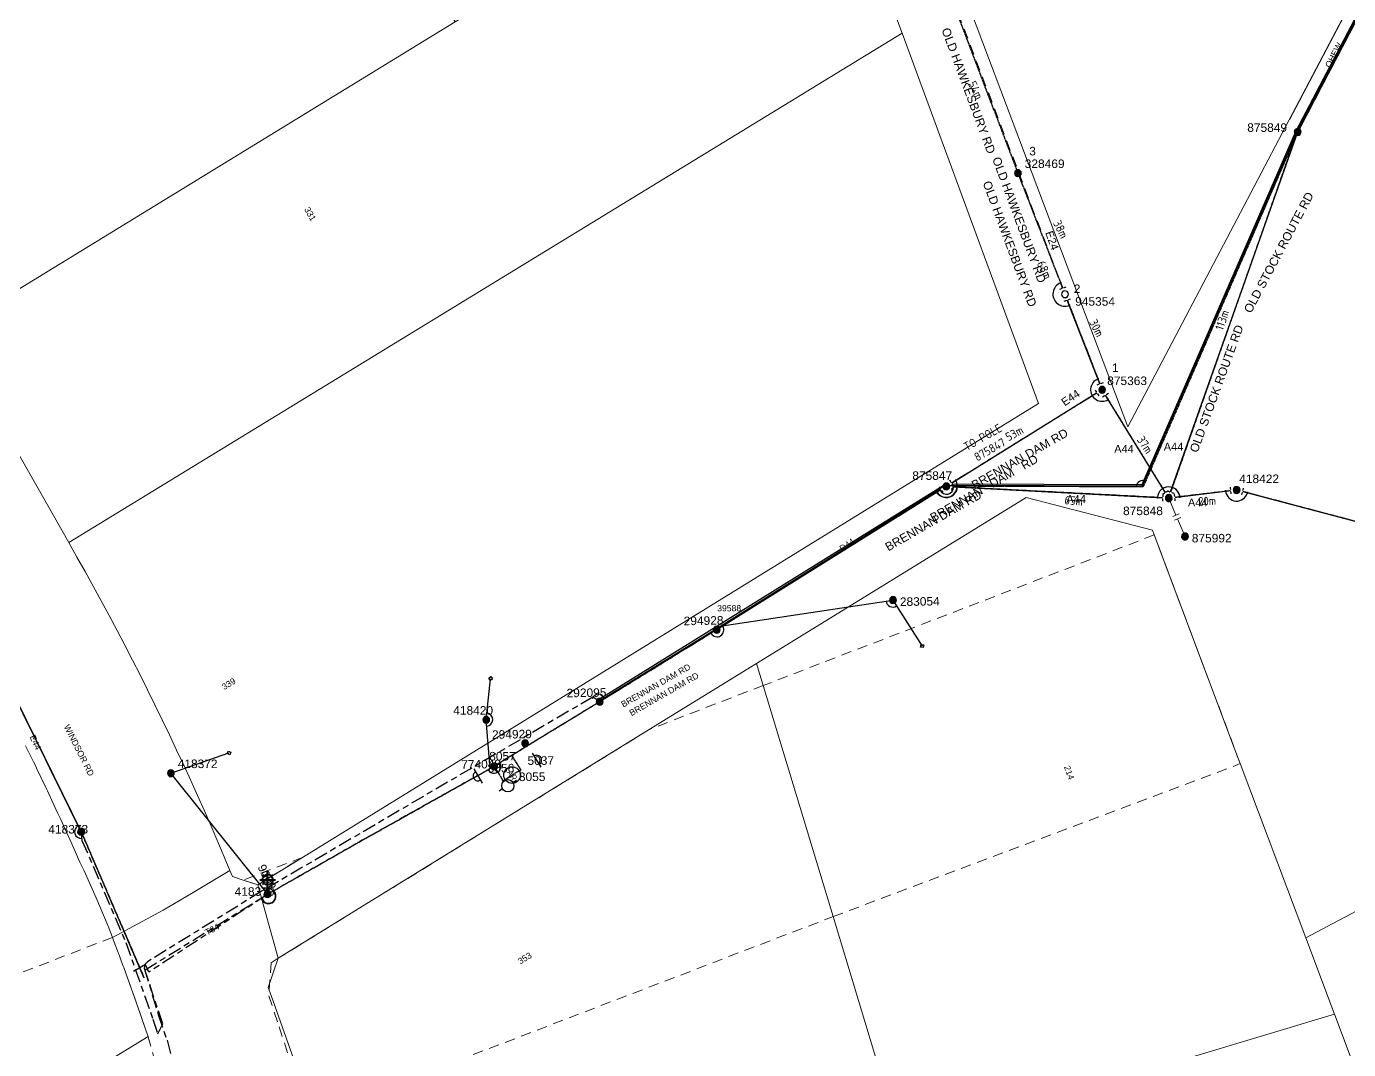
# Model space of a CAD drawing. Header units: metres. Extents: x 299345 to 301288, y 6276165 to 6277715.
# Drawn here: x 300053.4 to 300440.2, y 6276413.9 to 6276713.3 of the extents above; entities that cross this region are included whole.
import ezdxf
from ezdxf.enums import TextEntityAlignment as Align

# ---------------------------------------------------------------- set-up
doc = ezdxf.new("R2010")
doc.units = ezdxf.units.M
for name, pattern in [('Cable Exist OH', [1, 1, 0]), ('Cable Exist UG', [8.2, 4, -1.2, 1.8, -1.2]), ('Dash', [5, 3, -2]), ('DASHED', [0.75, 0.5, -0.25]), ('IECLdasha', [5, 3, -2])]:
    doc.linetypes.add(name, pattern=pattern)
doc.layers.get('0').update_dxf_attribs({"color": 6})
for name, color, linetype, lineweight in [('Cadastre Easements_SP_EXT', 9, 'Continuous', 5), ('Cadastre Land Parcels_SP_EXT', 9, 'Continuous', 5), ('Cadastre Roads_SP_EXT', 9, 'Continuous', 5)]:
    doc.layers.add(name, color=color, linetype=linetype, lineweight=lineweight)
for name, color, linetype in [('Equip_SP_HV_EXT', 7, 'Continuous'), ('Equip_SP_SL_EXT', 7, 'Continuous'), ('Mains_HV_EXT', 7, 'Continuous'), ('Mains_HV_NEW', 2, 'Continuous'), ('Mains_HV_NEW_Hardwired', 2, 'Continuous'), ('Mains_LV_EXT', 7, 'Continuous'), ('Mains_TR_EXT', 7, 'Continuous'), ('Notes_HV_MISC', 7, 'Continuous'), ('Notes_LV_MISC', 7, 'Continuous'), ('Notes_SP_MISC', 7, 'Continuous'), ('Notes_TR_MISC', 7, 'Continuous'), ('OH_Details_SP_MISC', 7, 'Continuous'), ('Services_SP_EXT', 7, 'Continuous'), ('SupportsOH_SP_TR_HV_LV_SL_EXT', 7, 'Continuous'), ('SupportsOH_SP_TR_HV_LV_SL_NEW', 2, 'Continuous')]:
    doc.layers.add(name, color=color, linetype=linetype)
doc.layers.add('UNKNOWN_FEATURES', color=1, linetype='DASHED', plot=False)
doc.styles.add('iecARIAL', font='arial.ttf', dxfattribs={"height": 2})
doc.styles.add('iecISOCP', font='isocp.shx')
doc.styles.add('POLE_LABEL', font='arial.ttf')
doc.styles.get("Standard").update_dxf_attribs({"font": 'arial.ttf'})
doc.styles.add('SWITCH_LABEL', font='arial.ttf', dxfattribs={"height": 2.5})
doc.linetypes.add('Cable E OH', pattern='A,9.4,["E",Standard,S=1.7,R=0,X=0,Y=-1],0', length=9.4)
doc.linetypes.add('Cable P UG', pattern='A,6,-0.5,["P",Standard,S=1.7,R=0,X=0.5,Y=-1],-2.9', length=9.4)
doc.linetypes.add('IECLCABS1', pattern='A,7,-0.5,["/",Standard,S=1.5,R=0,X=0.2,Y=-0.7],-1.8', length=9.3)

# ---------------------------------------------------------------- blocks, each defined once
blk = doc.blocks.new('SL_LANTERN_EXT')
at = {"lineweight": 40}
for p, q in [((-2.25, 4.22), (2.25, 4.22)), ((-1.46, 5.68), (-1.06, 5.28)), ((0, 1.97), (0, 6.47)), ((1.46, 5.68), (1.06, 5.28)), ((-1.46, 2.76), (-1.06, 3.16)), ((0, 0), (0, 2.72)), ((1.46, 2.76), (1.06, 3.16))]:
    blk.add_line(p, q, dxfattribs=at)
blk.add_circle((0, 4.22), 1.5, dxfattribs=at)
at = {"style": 'iecARIAL', "flags": 8}
blk.add_attdef('ASSET_NUM', (1.5, 1.5), '', height=2.5, dxfattribs=at)
for tag, p, height, flags in [('OPERATING_VOLTAGE', (0.98, -1.65), 0.2, 9), ('ORIENTATION', (0.98, -1.85), 0.2, 9), ('OWNED_BY', (0.98, -2.05), 0.2, 9), ('STATE', (0.98, -2.25), 0.2, 9), ('CONSTRUCTED_VOLTAGE', (0.98, -0.65), 0.2, 9), ('CONTROL_TYPE', (0.98, -0.85), 0.2, 9), ('LANTERN_PURPOSE', (0.98, -1.05), 0.2, 9), ('LANTERN_TYPE', (0.98, -1.25), 0.2, 9), ('NO_PHASES', (0.98, -1.45), 0.2, 9), ('USAGE', (0.98, -2.45), 0.2, 9), ('CEXIST', (0.98, -2.65), 0.2, 9), ('CNEW', (0.98, -2.85), 0.2, 9), ('CNUMBER', (0.98, -3.05), 0.2, 9), ('CREMOVE', (0.98, -3.25), 0.2, 9), ('CREPLACE', (0.98, -3.45), 0.2, 9), ('LKINGHEIGHT', (0.98, -3.65), 0.2, 9), ('LBRACKET', (0.98, -3.85), 0.2, 9), ('LBRACKETVOCAB', (0.98, -4.05), 0.2, 9), ('LNUMBER', (2.18, -3.25), 2.5, 8), ('LCATEGORY', (0.98, -4.25), 0.2, 9), ('LCHARGE1', (0.98, -4.45), 0.2, 9), ('LCHARGE1PERCENT', (0.98, -4.65), 0.2, 9), ('LCHARGE2', (0.98, -4.85), 0.2, 9), ('LCHARGE2PERCENT', (0.98, -5.05), 0.2, 9), ('LCHARGE3', (0.98, -5.25), 0.2, 9), ('LCHARGE3PERCENT', (0.98, -5.45), 0.2, 9), ('LEXIST', (0.98, -5.65), 0.2, 9), ('LLAMP', (0.98, -5.85), 0.2, 9), ('LLAMPVOCAB', (0.98, -6.05), 0.2, 9), ('LMAST', (0.98, -6.25), 0.2, 9), ('LMASTVOCAB', (0.98, -6.45), 0.2, 9), ('LNEW', (0.98, -6.65), 0.2, 9), ('LANTNUMBER', (0.98, -6.85), 0.2, 9), ('LOUTREACH', (0.98, -7.25), 0.2, 9), ('LOUTREACHVOCAB', (0.98, -7.45), 0.2, 9), ('LRATECODE', (0.98, -7.65), 0.2, 9), ('LREMOVE', (0.98, -7.85), 0.2, 9), ('STREETNAME', (0.98, -9.25), 0.2, 9), ('SUBURB', (0.98, -9.45), 0.2, 1), ('LREPLACE', (0.98, -8.05), 0.2, 9), ('LTYPE', (0.98, -8.25), 0.2, 9), ('LTYPEVOCAB', (0.98, -8.45), 0.2, 9), ('LEGEND', (0.98, -8.65), 0.2, 9), ('LOCATION', (0.98, -8.85), 0.2, 9), ('NOTES', (0.98, -9.05), 0.2, 9)]:
    blk.add_attdef(tag, p, '', height=height, dxfattribs=dict(flags=flags))
blk = doc.blocks.new('CCP_EXT')
blk.add_wipeout([(0, 0.57), (0.57, 0), (0, -0.57), (-0.57, 0)])
blk.add_lwpolyline([(-0.57, 0), (0, 0.57), (0.57, 0), (0, -0.57), (-0.57, 0)])
at = {"flags": 1}
blk.add_attdef('Z', (0, 0), '', height=0.2, dxfattribs=at)
at = {"flags": 9}
for tag, p in [('CCP_TYPE', (0, 0)), ('CONSTRUCTED_VOLTAGE', (0, -0.2)), ('OPERATING_VOLTAGE', (0, -0.6)), ('ORIENTATION', (0, -0.8)), ('OWNED_BY', (0, -1)), ('STATE', (0, -1.8)), ('NO_PHASES', (0, -0.4)), ('USAGE', (0, -1.2)), ('LEGEND', (0, -1.4)), ('LIFE_SUPPORT', (0, -1.6)), ('NOTES', (0, -2))]:
    blk.add_attdef(tag, text='', height=0.2, dxfattribs=at).set_placement(p, align=Align.MIDDLE_LEFT)
blk = doc.blocks.new('AUTO_RECLOSER_EXT')
blk.add_wipeout([(0, 2.43), (-0.3, 2.41), (-0.6, 2.35), (-0.89, 2.26), (-1.17, 2.13), (-1.42, 1.96), (-1.66, 1.77), (-1.87, 1.55), (-2.05, 1.3), (-2.19, 1.04), (-2.31, 0.75), (-2.38, 0.46), (-2.42, 0.16), (-2.42, -0.15), (-2.38, -0.45), (-2.31, -0.75), (-2.2, -1.03), (-2.05, -1.3), (-1.87, -1.54), (-1.66, -1.77), (-1.43, -1.96), (-1.17, -2.12), (-0.9, -2.25), (-0.61, -2.35), (-0.31, -2.41), (0, -2.43), (0.3, -2.41), (0.6, -2.35), (0.89, -2.26), (1.17, -2.13), (1.42, -1.96), (1.66, -1.77), (1.87, -1.55), (2.05, -1.3), (2.19, -1.04), (2.31, -0.75), (2.38, -0.46), (2.42, -0.16), (2.42, 0.15), (2.38, 0.45), (2.31, 0.75), (2.2, 1.03), (2.05, 1.3), (1.87, 1.54), (1.66, 1.77), (1.43, 1.96), (1.17, 2.12), (0.9, 2.25), (0.61, 2.35), (0.31, 2.41)])
blk.add_circle((0, 0), 2.43)
at = {"insert": (0, 0), "char_height": 2, "width": 3.6298, "attachment_point": 5}
blk.add_mtext('{\\Fisocp|c0;AR}', dxfattribs=at)
at = {"flags": 1}
blk.add_attdef('Z', (0, 0), '', height=0.2, dxfattribs=at)
at = {"style": 'SWITCH_LABEL'}
for tag, height, flags, p in [('ASSET_NUM', 2.5, 8, (2, 2)), ('STREET_CODE', 0.2, 9, (0, -0.2))]:
    blk.add_attdef(tag, text='', height=height, dxfattribs=dict(at, flags=flags)).set_placement(p, align=Align.MIDDLE_LEFT)
at = {"flags": 9}
for tag, p in [('CONSTRUCTED_VOLTAGE', (0, -0.4)), ('OPERATING_VOLTAGE', (0, -0.8)), ('ORIENTATION', (0, -1)), ('OWNED_BY', (0, -1.2)), ('STATE', (0, -1.4)), ('STREETNAME', (0, -2.2)), ('SUBURB', (0, -2.4)), ('NO_PHASES', (0, -0.6)), ('USAGE', (0, -1.6)), ('LEGEND', (0, -1.8)), ('LOCATION', (0, -2)), ('NOTES', (0, -2.6))]:
    blk.add_attdef(tag, text='', height=0.2, dxfattribs=at).set_placement(p, align=Align.MIDDLE_LEFT)
blk = doc.blocks.new('POLE_EXT')
blk.add_hatch(color=256).paths.add_polyline_path([(-1, 0, 1), (1, 0, 1)])
blk.add_lwpolyline([(-1, 0, 1), (1, 0, 1)], format="xyb", close=True)
for tag, height, flags, p in [('pNumber', 2.5, 8, (-17.84, 2.07)), ('OWNED_BY', 0.2, 9, (1.35, -0.4)), ('SPECIAL_USE', 0.2, 9, (1.35, -0.8)), ('STATE', 0.2, 9, (1.35, -1)), ('cLV', 0.2, 9, (1.35, -1.4)), ('hDepth', 0.2, 9, (1.35, -1.6)), ('hDia', 0.2, 9, (1.35, -1.8)), ('cHV', 0.2, 9, (1.35, -2)), ('cLinedev', 0.2, 9, (1.35, -3.4)), ('pExisting', 0.2, 9, (1.35, -3.8)), ('PARENT', 0.2, 9, (1.35, -0.6)), ('USAGE', 0.2, 9, (1.35, -1.2)), ('LBRACKET', 0.2, 9, (1.35, -2.2)), ('LExisting', 0.2, 9, (1.35, -2.4)), ('LANTNUMBER', 0.2, 9, (1.35, -2.6)), ('LOther', 0.2, 9, (1.35, -2.8)), ('LRemove', 0.2, 9, (1.35, -3)), ('LEGEND', 0.2, 9, (1.35, -3.2)), ('LOCATION', 0.2, 9, (1.35, -3.6)), ('pFooting', 0.2, 9, (1.35, -4.4)), ('pNew', 0.2, 9, (1.35, -4.6)), ('pRelocate', 0.2, 9, (1.35, -5)), ('pRemove', 0.2, 9, (1.35, -5.2)), ('pReplace', 0.2, 9, (1.35, -5.4)), ('pStay', 0.2, 9, (1.35, -5.6)), ('pType', 0.2, 9, (1.35, -5.8)), ('cspan', 0.2, 9, (1.35, -6)), ('STREETNAME', 0.2, 9, (1.35, -6.2)), ('SUBURB', 0.2, 9, (1.35, -6.4)), ('OPERATED_BY', 0.2, 9, (1.36, -7.01)), ('PFNUMBER', 0.2, 9, (1.35, -4)), ('NEWPFNUMBER', 0.2, 9, (1.35, -4.2)), ('NOTES', 0.2, 9, (1.35, -6.6)), ('MAINTAINED_BY', 0.2, 9, (1.36, -6.81))]:
    blk.add_attdef(tag, text='', height=height, dxfattribs=dict(flags=flags)).set_placement(p, align=Align.MIDDLE_LEFT)
at = {"style": 'POLE_LABEL'}
for tag, height, flags, p in [('STRUCTURE_PLANT_NUMBER', 0.2, 9, (1.35, 0.03)), ('ASSET_NUM', 2.5, 8, (2, 2)), ('STREET_CODE', 0.2, 9, (1.35, -0.2))]:
    blk.add_attdef(tag, text='', height=height, dxfattribs=dict(at, flags=flags)).set_placement(p, align=Align.MIDDLE_LEFT)
at = {"flags": 1}
blk.add_attdef('Z', (1.35, -7.33), '', height=0.2, dxfattribs=at)
blk = doc.blocks.new('HV_ABS_OPEN_EXT')
for p, q in [((-3, 6.87), (-1.8, 6.87)), ((1.8, 6.87), (3, 6.87))]:
    blk.add_line(p, q)
blk.add_circle((0, 6.87), 1.8)
for tag, height, flags, p in [('STREET_CODE', 0.2, 9, (1.5, 0)), ('ASSET_NUM', 2.5, 8, (2, 2)), ('ACTUAL_STATUS', 0.2, 9, (1.5, -0.2)), ('CONSTRUCTED_VOLTAGE', 0.2, 9, (1.5, -0.4)), ('OPERATING_VOLTAGE', 0.2, 9, (1.5, -0.8)), ('ORIENTATION', 0.2, 9, (1.5, -1)), ('OWNED_BY', 0.2, 9, (1.5, -1.2)), ('STATE', 0.2, 9, (1.5, -1.4)), ('SWITCH_TYPE', 0.2, 9, (1.5, -1.6)), ('STREETNAME', 0.2, 9, (1.5, -2.4)), ('SUBURB', 0.2, 9, (1.5, -2.6)), ('OPERATED_BY', 0.2, 9, (1.5, -3.2)), ('Z', 0.2, 1, (1.5, -3.6)), ('NO_PHASES', 0.2, 9, (1.5, -0.6)), ('USAGE', 0.2, 9, (1.5, -1.8)), ('LEGEND', 0.2, 9, (1.5, -2)), ('LOCATION', 0.2, 9, (1.5, -2.2)), ('NOTES', 0.2, 9, (1.5, -2.8)), ('MAINTAINED_BY', 0.2, 9, (1.5, -3)), ('LABEL_ALIGNMENT', 0.2, 9, (1.5, -3.4))]:
    blk.add_attdef(tag, text='', height=height, dxfattribs=dict(flags=flags)).set_placement(p, align=Align.MIDDLE_LEFT)
blk = doc.blocks.new('HV_USL_CLOSED_EXT')
blk.add_line((2.4, 5.5), (-2.4, 5.5))
blk.add_lwpolyline([(1.44, 5.5, 0.414214), (0, 6.94, 0.414214), (-1.44, 5.5)], format="xyb")
for tag, height, flags, p in [('STREET_CODE', 0.2, 9, (1.5, 0)), ('ASSET_NUM', 2.5, 8, (2, 2)), ('ACTUAL_STATUS', 0.2, 9, (1.5, -0.2)), ('CONSTRUCTED_VOLTAGE', 0.2, 9, (1.5, -0.4)), ('OPERATING_VOLTAGE', 0.2, 9, (1.5, -0.8)), ('ORIENTATION', 0.2, 9, (1.5, -1)), ('OWNED_BY', 0.2, 9, (1.5, -1.2)), ('OPERATED_BY', 0.2, 9, (1.5, -1.4)), ('STATE', 0.2, 9, (1.5, -1.8)), ('SWITCH_TYPE', 0.2, 9, (1.5, -2)), ('STREETNAME', 0.2, 9, (1.5, -2.8)), ('SUBURB', 0.2, 9, (1.5, -3)), ('Z', 0.2, 1, (1.5, -3.6)), ('NO_PHASES', 0.2, 9, (1.5, -0.6)), ('MAINTAINED_BY', 0.2, 9, (1.5, -1.6)), ('USAGE', 0.2, 9, (1.5, -2.2)), ('LEGEND', 0.2, 9, (1.5, -2.4)), ('LOCATION', 0.2, 9, (1.5, -2.6)), ('NOTES', 0.2, 9, (1.5, -3.2)), ('LABEL_ALIGNMENT', 0.2, 9, (1.5, -3.4))]:
    blk.add_attdef(tag, text='', height=height, dxfattribs=dict(flags=flags)).set_placement(p, align=Align.MIDDLE_LEFT)
blk = doc.blocks.new('stay')
at = {"layer": 'Notes_SP_MISC', "lineweight": 0}
for p, q in [((300380.15, 6276578.39), (300382.25, 6276573.42)), ((300381.33, 6276573.03), (300383.17, 6276573.8)), ((300381.8, 6276571.92), (300383.64, 6276572.7)), ((300382.72, 6276572.31), (300384.82, 6276567.34))]:
    blk.add_line(p, q, dxfattribs=at)
blk = doc.blocks.new('POLE_NEW')
for tag, height, flags, p in [('pNumber', 2.5, 8, (-17.84, 2.07)), ('cLinedev', 0.2, 9, (1.15, -3.4)), ('pExisting', 0.2, 9, (1.15, -3.6)), ('LEGEND', 0.2, 9, (1.15, -3.2)), ('PFNUMBER', 0.2, 9, (1.15, -3.8)), ('pFooting', 0.2, 9, (1.15, -4.2)), ('pNew', 0.2, 9, (1.15, -4.4)), ('pRelocate', 0.2, 9, (1.15, -4.8)), ('pRemove', 0.2, 9, (1.15, -5)), ('pReplace', 0.2, 9, (1.15, -5.2)), ('pStay', 0.2, 9, (1.15, -5.4)), ('pType', 0.2, 9, (1.15, -5.6)), ('cspan', 0.2, 9, (1.15, -5.8)), ('SUBURB', 0.2, 9, (1.15, -6)), ('STREETNAME', 0.2, 9, (1.15, -6.2)), ('OPERATED_BY', 0.2, 9, (1.15, -6.89)), ('NEWPFNUMBER', 0.2, 9, (1.15, -4)), ('LOCATION', 0.2, 9, (1.15, -6.4)), ('NOTES', 0.2, 9, (1.15, -6.6)), ('MAINTAINED_BY', 0.2, 9, (1.15, -7.22))]:
    blk.add_attdef(tag, text='', height=height, dxfattribs=dict(flags=flags)).set_placement(p, align=Align.MIDDLE_LEFT)
at = {"flags": 1}
blk.add_attdef('Z', (1.15, -7.59), '', height=0.2, dxfattribs=at)
blk.add_wipeout([(0.07, 1), (-0.06, 1), (-0.18, 0.98), (-0.3, 0.95), (-0.42, 0.91), (-0.53, 0.85), (-0.63, 0.77), (-0.73, 0.69), (-0.81, 0.59), (-0.87, 0.49), (-0.93, 0.37), (-0.97, 0.25), (-0.99, 0.13), (-1, 0.01), (-0.99, -0.12), (-0.97, -0.24), (-0.93, -0.36), (-0.88, -0.48), (-0.81, -0.58), (-0.73, -0.68), (-0.64, -0.77), (-0.54, -0.84), (-0.43, -0.9), (-0.31, -0.95), (-0.19, -0.98), (-0.07, -1), (0.06, -1), (0.18, -0.98), (0.3, -0.95), (0.42, -0.91), (0.53, -0.85), (0.63, -0.77), (0.73, -0.69), (0.81, -0.59), (0.87, -0.49), (0.93, -0.37), (0.97, -0.25), (0.99, -0.13), (1, -0.01), (0.99, 0.12), (0.97, 0.24), (0.93, 0.36), (0.88, 0.48), (0.81, 0.58), (0.73, 0.68), (0.64, 0.77), (0.54, 0.84), (0.43, 0.9), (0.31, 0.95), (0.19, 0.98)])
at = {"lineweight": -3}
blk.add_lwpolyline([(-1, 0, 1), (1, 0, 1)], format="xyb", close=True, dxfattribs=at)
at = {"style": 'POLE_LABEL'}
for tag, height, flags, p in [('STRUCTURE_PLANT_NUMBER', 0.2, 9, (1.15, 0.09)), ('ASSET_NUM', 2.5, 8, (2, 2)), ('STREET_CODE', 0.2, 9, (1.15, -0.2))]:
    blk.add_attdef(tag, text='', height=height, dxfattribs=dict(at, flags=flags)).set_placement(p, align=Align.MIDDLE_LEFT)
at = {"flags": 9}
for tag, p in [('OWNED_BY', (1.15, -0.4)), ('SPECIAL_USE', (1.15, -0.8)), ('STATE', (1.15, -1)), ('cLV', (1.15, -1.4)), ('hDepth', (1.15, -1.6)), ('hDia', (1.15, -1.8)), ('cHV', (1.15, -2)), ('PARENT', (1.15, -0.6)), ('USAGE', (1.15, -1.2)), ('LBRACKET', (1.15, -2.2)), ('LExisting', (1.15, -2.4)), ('LANTNUMBER', (1.15, -2.6)), ('LOther', (1.15, -2.8)), ('LRemove', (1.15, -3))]:
    blk.add_attdef(tag, text='', height=0.2, dxfattribs=at).set_placement(p, align=Align.MIDDLE_LEFT)
blk = doc.blocks.new('End Shackle_NEW')
blk.add_line((1, 1.81), (-1, 1.81))
at = {"flags": 1}
blk.add_attdef('Z', (0, 0), '', height=0.2, dxfattribs=at)
at = {"flags": 9}
for tag, p in [('CONNECTOR_TYPE', (0, 0)), ('CONSTRUCTED_VOLTAGE', (0, -0.2)), ('OPERATING_VOLTAGE', (0, -0.6)), ('ORIENTATION', (0, -0.8)), ('OWNED_BY', (0, -1)), ('STATE', (0, -1.2)), ('OPERATED_BY', (0, -2.01)), ('NO_PHASES', (0, -0.4)), ('USAGE', (0, -1.4)), ('NOTES', (0, -1.6)), ('MAINTAINED_BY', (0, -1.81))]:
    blk.add_attdef(tag, text='', height=0.2, dxfattribs=at).set_placement(p, align=Align.MIDDLE_LEFT)
blk.add_wipeout([(-0.25, 0), (-0.25, 1.81), (0.25, 1.82), (0.25, 0)])
blk = doc.blocks.new('BOND POINT')
blk.add_hatch(color=256).paths.add_polyline_path([(-1, 0, 1), (1, 0, 1)])
blk.add_lwpolyline([(-1, 0, 1), (1, 0, 1)], format="xyb", close=True)

msp = doc.modelspace()

# ---------------------------------------------------------------- linework, layer by layer
at = {"layer": 'Cadastre Easements_SP_EXT', "linetype": 'Dash'}
msp.add_lwpolyline([(300134.13, 6276470.16), (300116.83, 6276463.54), (300121.09, 6276462.12), (300134.13, 6276470.16)], close=True, dxfattribs=at)
msp.add_lwpolyline([(300091.17, 6276410.17), (300089.71, 6276415.23), (300089.24, 6276416.92), (300089.01, 6276417.76), (300088.37, 6276419.64), (300086.88, 6276423.95), (300084.44, 6276430.87), (300084.18, 6276431.61), (300081.88, 6276437.95), (300081.74, 6276438.32), (300081.54, 6276438.88), (300081.05, 6276440.18), (300080.5, 6276441.67), (300080.36, 6276442.04), (300080.09, 6276442.79), (300079.42, 6276444.56), (300078.59, 6276446.74), (299894.99, 6276375.87)], dxfattribs=at)
at = {"layer": 'Cadastre Land Parcels_SP_EXT', "linetype": 'Continuous'}
for points in [[(300422.82, 6276685.91), (300529.87, 6276889.51), (300390.73, 6276837.41), (300297.74, 6276802.58), (300375.61, 6276596.12), (300414.65, 6276670.37), (300422.82, 6276685.91)], [(300178.81, 6276714.63), (300102.01, 6276839.45), (299963.36, 6276754.34), (299961.18, 6276745.85), (300030.71, 6276623.95), (300178.81, 6276714.63)], [(300309.56, 6276711.33), (300284.13, 6276779.13), (300178.81, 6276714.63), (300030.71, 6276623.95), (300031.08, 6276623.29), (300042.16, 6276603.86), (300065.79, 6276562.29), (300309.56, 6276711.33)], [(300134.13, 6276470.16), (300349.46, 6276602.95), (300309.56, 6276711.33), (300065.79, 6276562.29), (300068.2, 6276558.04), (300070.6, 6276553.77), (300072.96, 6276549.49), (300075.3, 6276545.2), (300077.62, 6276540.9), (300079.92, 6276536.58), (300082.18, 6276532.24), (300084.43, 6276527.9), (300086.64, 6276523.54), (300088.84, 6276519.17), (300091.01, 6276514.79), (300093.15, 6276510.4), (300095.27, 6276505.99), (300097.36, 6276501.57), (300099.43, 6276497.14), (300101.47, 6276492.69), (300103.49, 6276488.24), (300105.48, 6276483.77), (300107.44, 6276479.3), (300111.3, 6276470.31), (300112.96, 6276466.32), (300113.65, 6276464.59), (300116.83, 6276463.54), (300121.09, 6276462.12), (300134.13, 6276470.16)], [(300436.06, 6276424.3), (300427.68, 6276446.59), (300408.5, 6276497.6), (300406.76, 6276502.21), (300383.33, 6276564.5), (300382.82, 6276565.86), (300345.85, 6276575.49), (300267.02, 6276526.93), (300268.97, 6276520.47), (300289.38, 6276452.84), (300309.46, 6276386.31), (300436.06, 6276424.3)], [(300309.46, 6276386.31), (300289.38, 6276452.84), (300268.97, 6276520.47), (300267.02, 6276526.93), (300235.63, 6276507.58), (300127.09, 6276440.67), (300124.17, 6276432.09), (300124.97, 6276429.77), (300137.12, 6276395.59), (300137.46, 6276394.57), (300155.46, 6276340.06), (300309.46, 6276386.31)]]:
    msp.add_lwpolyline(points, close=True, dxfattribs=at)
msp.add_lwpolyline([(299904.54, 6276304.65), (300089.01, 6276417.76), (300088.37, 6276419.64), (300086.88, 6276423.95), (300084.44, 6276430.87), (300084.18, 6276431.61), (300081.88, 6276437.95), (300081.74, 6276438.32), (300081.54, 6276438.88), (300081.05, 6276440.18), (300080.5, 6276441.67), (300080.36, 6276442.04), (300080.09, 6276442.79), (300079.42, 6276444.56), (300078.59, 6276446.74), (300078.18, 6276447.82), (300077.62, 6276449.29), (300077.42, 6276449.81), (300077.35, 6276450), (300073.77, 6276458.29), (300073, 6276460.05), (300072.61, 6276460.93), (300070.26, 6276466.19), (300069.07, 6276468.81), (300068.67, 6276469.68), (300066.68, 6276474.09), (300064.68, 6276478.58), (300064.28, 6276479.48), (300063.46, 6276481.26), (300062.64, 6276483.05), (300060.89, 6276486.85), (300060, 6276488.74), (300059.55, 6276489.69), (300059.11, 6276490.63), (300056.39, 6276496.28), (300055.93, 6276497.22), (300055.47, 6276498.16), (300053.14, 6276502.85)], dxfattribs=at)
at = {"layer": 'Cadastre Roads_SP_EXT', "linetype": 'Continuous'}
for points in [[(300457.48, 6276669.85), (300575.71, 6276892.67), (300642.07, 6277017.72), (300644.94, 6277023.14), (300657.03, 6277045.94), (300678.48, 6277086.35), (300709.94, 6277145.6), (300741.32, 6277204.76), (300719.76, 6277213.9), (300703.33, 6277220.86), (300628.63, 6277077.26), (300597.98, 6277019), (300530.04, 6276889.83), (300529.87, 6276889.51), (300422.86, 6276685.98)], [(300231.65, 6276919), (300284.13, 6276779.13), (300309.56, 6276711.33), (300349.46, 6276602.95)], [(300375.61, 6276596.12), (300375.61, 6276596.12), (300297.74, 6276802.58), (300257.6, 6276908.92), (300257.6, 6276908.92)], [(300513.34, 6276275.56), (300502.96, 6276305.26), (300499.44, 6276315.34), (300467.81, 6276399.4), (300446.32, 6276456.52), (300435.57, 6276450.79), (300427.68, 6276446.59), (300436.06, 6276424.3), (300464.67, 6276348.25), (300479.98, 6276307.53), (300497.95, 6276256.06)]]:
    msp.add_lwpolyline(points, dxfattribs=at)
at = {"layer": 'Mains_HV_EXT', "color": 7, "linetype": 'Cable Exist OH'}
for points in [[(300387.58, 6276575.3), (300425.09, 6276682.01), (300482.89, 6276792.15), (300542.39, 6276904.75), (300571, 6276958.76)], [(300387.58, 6276575.3), (300368.1, 6276606.98)], [(300387.58, 6276575.3), (300322.49, 6276578.69)], [(300407.44, 6276577.68), (300387.58, 6276575.3)], [(300701.77, 6276499.71), (300503.89, 6276552.12), (300407.44, 6276577.68)], [(300387.58, 6276575.3), (300387.58, 6276575.3)]]:
    msp.add_lwpolyline(points, dxfattribs=at)
at = {"layer": 'Mains_HV_EXT', "color": 7, "linetype": 'IECLdasha'}
msp.add_lwpolyline([(300357.22, 6276634.94), (300276.86, 6276846.17)], dxfattribs=at)
at = {"layer": 'Mains_HV_EXT', "color": 7, "linetype": 'IECLCABS1'}
msp.add_lwpolyline([(300368.1, 6276606.98), (300357.22, 6276634.94)], dxfattribs=at)
at = {"layer": 'Mains_HV_EXT', "linetype": 'Cable P UG'}
for points in [[(300069.43, 6276477.79), (300045.37, 6276526.62)], [(300087.88, 6276434.85), (300069.41, 6276477.82)]]:
    msp.add_lwpolyline(points, dxfattribs=at)
at = {"layer": 'Mains_HV_EXT', "linetype": 'Cable E OH'}
for points in [[(300069.43, 6276477.79), (300045.37, 6276526.62)], [(300087.88, 6276434.85), (300069.41, 6276477.82)]]:
    msp.add_lwpolyline(points, dxfattribs=at)
at = {"layer": 'Mains_HV_EXT', "linetype": 'Cable Exist OH'}
for points in [[(300045.38, 6276526.6), (300069.32, 6276477.77)], [(300123.98, 6276459.43), (300151.67, 6276475.19)]]:
    msp.add_lwpolyline(points, dxfattribs=at)
at = {"layer": 'Mains_HV_EXT', "linetype": 'Continuous'}
for points in [[(300068.48, 6276479.38, 0.76077), (300069.55, 6276475.66)], [(300122.05, 6276458.43, 1.388104), (300125.73, 6276460.43)]]:
    msp.add_lwpolyline(points, format="xyb", dxfattribs=at)
at = {"layer": 'Mains_HV_EXT', "linetype": 'Cable Exist UG'}
for points in [[(300069.39, 6276477.61), (300069.67, 6276475.15), (300082.51, 6276445.24), (300090.41, 6276422.85), (300091.85, 6276418.57)], [(300091.9, 6276418.52), (300093.27, 6276421.43), (300088.11, 6276437.23), (300088.11, 6276437.23), (300123.98, 6276459.43)]]:
    msp.add_lwpolyline(points, dxfattribs=at)
at = {"layer": 'Mains_HV_EXT', "color": 7, "linetype": 'Continuous'}
for centre, radius, start, end in [((300322.49, 6276578.68), 3.15, 211.897, 357.0855), ((300387.58, 6276575.3), 3.27, 6.8234, 177.0242), ((300407.44, 6276577.68), 3.26, 186.8234, 345.1605)]:
    msp.add_arc(centre, radius, start, end, dxfattribs=at).dxf.unprotected_set("ltscale", 0)
at = {"layer": 'Mains_HV_NEW_Hardwired', "color": 7, "linetype": 'Continuous'}
for centre, radius, start, end in [((300357.22, 6276634.94), 3.54, 110.8303, 291.2549), ((300368.1, 6276606.98), 3.38, 111.2569, 301.5853)]:
    msp.add_arc(centre, radius, start, end, dxfattribs=at).dxf.unprotected_set("ltscale", 0)
at = {"layer": 'Mains_LV_EXT', "linetype": 'Cable Exist OH'}
for points in [[(300298.05, 6276790.04), (300314.63, 6276746.03), (300343.45, 6276670.36)], [(300343.45, 6276670.36), (300357.22, 6276634.94)], [(300087.86, 6276434.88), (300069.46, 6276477.66), (300045.35, 6276526.67)], [(300151.67, 6276475.19), (300123.99, 6276459.38)]]:
    msp.add_lwpolyline(points, dxfattribs=at)
at = {"layer": 'Mains_LV_EXT', "color": 7, "linetype": 'Cable Exist OH'}
for points in [[(300357.22, 6276634.94), (300368.1, 6276606.98)], [(300368.1, 6276606.98), (300322.49, 6276578.69)], [(300322.49, 6276578.69), (300255.38, 6276536.85)]]:
    msp.add_lwpolyline(points, dxfattribs=at)
at = {"layer": 'Mains_LV_EXT', "linetype": 'Continuous'}
for points in [[(300304.88, 6276545.16, 0.561187), (300307.91, 6276543.72)], [(300253.72, 6276535.64, 0.999997), (300257.12, 6276537.76)], [(300188.06, 6276508.55, 0.914615), (300188.14, 6276512.36)], [(300188.54, 6276495.75, 1.018017), (300191.92, 6276497.88)], [(300122.33, 6276458.38, 1.38675), (300125.68, 6276460.14)], [(300125.57, 6276460.24, 0.407356), (300122.88, 6276460.99)]]:
    msp.add_lwpolyline(points, format="xyb", dxfattribs=at)
at = {"layer": 'Mains_LV_EXT', "linetype": 'Cable Exist UG'}
msp.add_lwpolyline([(300123.99, 6276459.38), (300089.26, 6276436.59), (300088.23, 6276438.84), (300084.22, 6276436.48)], dxfattribs=at)
at = {"layer": 'Mains_LV_EXT', "color": 7, "linetype": 'Continuous'}
msp.add_arc((300322.49, 6276578.69), 3.25, 211.9362, 31.8185, dxfattribs=at).dxf.unprotected_set("ltscale", 0)
at = {"layer": 'Mains_TR_EXT', "linetype": 'Cable Exist OH'}
for points in [[(300482.89, 6276792.15), (300425.3, 6276682.42), (300380.08, 6276578.57)], [(300322.49, 6276578.69), (300255.36, 6276536.79)], [(300380.08, 6276578.57), (300322.62, 6276578.76)], [(300255.35, 6276536.83), (300221.11, 6276515.7)], [(300069.43, 6276477.65), (300045.37, 6276526.62)], [(300087.89, 6276434.95), (300069.4, 6276477.84)]]:
    msp.add_lwpolyline(points, dxfattribs=at)
at = {"layer": 'Mains_TR_EXT', "linetype": 'Continuous'}
for points in [[(300380.81, 6276580.26, 0.502965), (300378.03, 6276578.64)], [(300320.71, 6276577.62, 0.797938), (300324.64, 6276578.48)], [(300222.53, 6276516.61, 0.672085), (300218.86, 6276516.68)]]:
    msp.add_lwpolyline(points, format="xyb", dxfattribs=at)
at = {"layer": 'OH_Details_SP_MISC', "color": 7, "linetype": 'Continuous', "flags": 128}
for points in [[(300387.51, 6276575.48), (300425.3, 6276682.42), (300482.89, 6276792.15)], [(300322.49, 6276578.69), (300368.03, 6276607.1)], [(300387.58, 6276575.3), (300368.1, 6276606.98)], [(300322.49, 6276578.69), (300255.36, 6276536.79)], [(300322.49, 6276578.69), (300387.58, 6276575.3)], [(300387.58, 6276575.3), (300407.44, 6276577.68), (300503.89, 6276552.12)]]:
    msp.add_lwpolyline(points, dxfattribs=at)
at = {"layer": 'Services_SP_EXT'}
for points in [[(300256.97, 6276537.87), (300306.9, 6276545.45)], [(300189.04, 6276496.11), (300187.92, 6276510.42)]]:
    msp.add_lwpolyline(points, dxfattribs=at)

# ---------------------------------------------------------------- block references
at = {"layer": 'Equip_SP_SL_EXT'}
ref = msp.add_blockref('SL_LANTERN_EXT', (300123.98, 6276459.43), dxfattribs=at)
ref.add_attrib('ASSET_NUM', '9003', dxfattribs={"layer": '0', "height": 2.5, "rotation": 295.9893, "style": 'iecARIAL'}).set_placement((300125.48, 6276460.93), align=Align.MIDDLE_RIGHT)
at = {"layer": 'Mains_HV_EXT', "color": 7, "linetype": 'Continuous', "xscale": 0.15, "yscale": 0.15, "zscale": 0.15}
for p in [(300319.82, 6276577.02), (300325.67, 6276578.53), (300384.32, 6276575.47), (300385.87, 6276578.09), (300390.83, 6276575.69), (300404.24, 6276577.29), (300410.59, 6276576.84)]:
    msp.add_blockref('BOND POINT', p, dxfattribs=at).dxf.unprotected_set("ltscale", 0)
at = {"layer": 'Mains_HV_NEW_Hardwired', "color": 7, "linetype": 'Continuous', "xscale": 0.15, "yscale": 0.15, "zscale": 0.15}
for p in [(300355.97, 6276638.25), (300358.51, 6276631.65), (300366.88, 6276610.13), (300369.85, 6276604.14)]:
    msp.add_blockref('BOND POINT', p, dxfattribs=at).dxf.unprotected_set("ltscale", 0)
at = {"layer": 'Mains_LV_EXT', "color": 7, "linetype": 'Continuous', "xscale": 0.15, "yscale": 0.15, "zscale": 0.15}
for p in [(300325.25, 6276580.4), (300319.74, 6276576.97)]:
    msp.add_blockref('BOND POINT', p, dxfattribs=at).dxf.unprotected_set("ltscale", 0)
at = {"layer": 'Notes_SP_MISC'}
msp.add_blockref('stay', (7.43, -3.09), dxfattribs=at)
at = {"layer": 'SupportsOH_SP_TR_HV_LV_SL_EXT'}
ref = msp.add_blockref('POLE_EXT', (300425.3, 6276682.42), dxfattribs=at)
ref.add_attrib('ASSET_NUM', '875849', dxfattribs={"layer": '0', "height": 2.5, "rotation": 359.9801, "style": 'POLE_LABEL'}).set_placement((300422.19, 6276681.69), align=Align.BOTTOM_RIGHT)
ref = msp.add_blockref('POLE_EXT', (300343.45, 6276670.36), dxfattribs=at)
ref.add_attrib('ASSET_NUM', '328469', dxfattribs={"layer": '0', "height": 2.5, "style": 'POLE_LABEL'}).set_placement((300345.45, 6276671.11), align=Align.BOTTOM_LEFT)
ref.add_attrib('PNUMBER', '3', (300346.76, 6276675.55), dxfattribs={"height": 2.5})
ref = msp.add_blockref('POLE_EXT', (300392.32, 6276564.07), dxfattribs=dict(at, rotation=0.002300919977287207))
ref.add_attrib('ASSET_NUM', '875992', dxfattribs={"layer": '0', "height": 2.5, "rotation": 0.0298, "style": 'POLE_LABEL'}).set_placement((300394.32, 6276564.82), align=Align.TOP_LEFT)
ref = msp.add_blockref('POLE_EXT', (300306.9, 6276545.45), dxfattribs=at)
ref.add_attrib('ASSET_NUM', '283054', dxfattribs={"layer": '0', "height": 2.5, "rotation": 1, "style": 'POLE_LABEL'}).set_placement((300308.9, 6276546.2), align=Align.TOP_LEFT)
ref = msp.add_blockref('POLE_EXT', (300255.36, 6276536.79), dxfattribs=at)
ref.add_attrib('ASSET_NUM', '294928', dxfattribs={"layer": '0', "height": 2.5, "rotation": 1, "style": 'POLE_LABEL'}).set_placement((300257.36, 6276537.54), align=Align.BOTTOM_RIGHT)
ref = msp.add_blockref('POLE_EXT', (300221.11, 6276515.7), dxfattribs=at)
ref.add_attrib('ASSET_NUM', '292095', dxfattribs={"layer": '0', "height": 2.5, "rotation": 1, "style": 'POLE_LABEL'}).set_placement((300223.11, 6276516.45), align=Align.BOTTOM_RIGHT)
ref = msp.add_blockref('POLE_EXT', (300187.92, 6276510.42), dxfattribs=at)
ref.add_attrib('ASSET_NUM', '418420', dxfattribs={"layer": '0', "height": 2.5, "style": 'POLE_LABEL'}).set_placement((300189.92, 6276511.17), align=Align.BOTTOM_RIGHT)
ref = msp.add_blockref('POLE_EXT', (300199.3, 6276503.54), dxfattribs=at)
ref.add_attrib('ASSET_NUM', '294929', dxfattribs={"layer": '0', "height": 2.5, "rotation": 1, "style": 'POLE_LABEL'}).set_placement((300201.3, 6276504.29), align=Align.BOTTOM_RIGHT)
ref = msp.add_blockref('POLE_EXT', (300095.67, 6276494.8), dxfattribs=at)
ref.add_attrib('ASSET_NUM', '418372', dxfattribs={"layer": '0', "height": 2.5, "rotation": 359.9572, "style": 'POLE_LABEL'}).set_placement((300097.67, 6276495.55), align=Align.BOTTOM_LEFT)
ref = msp.add_blockref('POLE_EXT', (300069.46, 6276477.66), dxfattribs=dict(at, rotation=0.04661871426428379))
ref.add_attrib('ASSET_NUM', '418373', dxfattribs={"layer": '0', "height": 2.5, "rotation": 0.0527, "style": 'POLE_LABEL'}).set_placement((300071.46, 6276478.41), align=Align.MIDDLE_RIGHT)
ref = msp.add_blockref('POLE_EXT', (300123.98, 6276459.43), dxfattribs=at)
ref.add_attrib('ASSET_NUM', '418370', dxfattribs={"layer": '0', "height": 2.5, "rotation": 0.0344, "style": 'POLE_LABEL'}).set_placement((300125.98, 6276460.18), align=Align.MIDDLE_RIGHT)

# ---------------------------------------------------------------- texts
at = {"layer": 'Cadastre Land Parcels_SP_EXT'}
for s, rotation, p in [('331', 299.9551, (300134.61, 6276659.78)), ('339', 31.4629, (300111.27, 6276519.08)), ('214', 290.263, (300356.9, 6276496.64)), ('353', 31.62, (300197.88, 6276438.81))]:
    msp.add_text(s, height=1.8, rotation=rotation, dxfattribs=at).set_placement(p)
at = {"layer": 'Cadastre Roads_SP_EXT', "color": 1}
for s, rotation, p in [('OLD HAWKESBURY RD', 290.3566, (300333.11, 6276667.53)), ('OLD STOCK ROUTE RD', 62.0556, (300411.63, 6276629.18)), ('BRENNAN DAM RD', 29.8132, (300305.53, 6276559.67))]:
    msp.add_text(s, height=2.5, rotation=rotation, dxfattribs=at).set_placement(p)
at = {"layer": 'Cadastre Roads_SP_EXT'}
for s, rotation, p in [('BRENNAN DAM RD', 29.8132, (300228.02, 6276513.99)), ('BRENNAN DAM RD', 29.8132, (300230.42, 6276511.46)), ('WINDSOR RD', 296.6879, (300064.31, 6276508.45))]:
    msp.add_text(s, height=1.8, rotation=rotation, dxfattribs=at).set_placement(p)
at = {"layer": 'Mains_HV_EXT'}
msp.add_text('OHEW', height=1.8, rotation=62.5038, dxfattribs=at).set_placement((300434.8, 6276701.02))
for p in [(300386.12, 6276589.16), (300371.63, 6276588.55), (300357.62, 6276573.85), (300393.19, 6276572.85)]:
    msp.add_text('A44', height=2.3, dxfattribs=at).set_placement(p)
at = {"layer": 'Mains_LV_EXT'}
for s, height, rotation, p in [('E24', 2.3, 289.2819, (300351.42, 6276652.97)), ('E44', 2.3, 33.9255, (300357.12, 6276602.1)), ('D44', 1.8, 33.9255, (300292.01, 6276559.57)), ('E44', 1.8, 295.3478, (300054.27, 6276505.45)), ('T84', 1.8, 28.0475, (300106.24, 6276447.27))]:
    msp.add_text(s, height=height, rotation=rotation, dxfattribs=at).set_placement(p)
at = {"layer": 'Notes_HV_MISC', "color": 1}
for s, rotation, p in [('OLD HAWKESBURY RD', 290.3566, (300335.88, 6276674.55)), ('OLD STOCK ROUTE RD', 69.9343, (300395.97, 6276588.39)), ('BRENNAN   DAM   RD', 29.8132, (300318.67, 6276568.25))]:
    msp.add_text(s, height=2.5, rotation=rotation, dxfattribs=at).set_placement(p)
at = {"layer": 'Notes_LV_MISC', "color": 1}
for s, rotation, p in [('OLD HAWKESBURY RD', 290.3566, (300321.06, 6276712.32)), ('BRENNAN DAM RD', 29.8132, (300330.81, 6276577.8))]:
    msp.add_text(s, height=2.5, rotation=rotation, dxfattribs=at).set_placement(p)
at = {"layer": 'Notes_LV_MISC', "insert": (300334.19, 6276591.27), "char_height": 2.5, "width": 17.7644, "attachment_point": 5, "rotation": 29.7052, "style": 'iecISOCP'}
msp.add_mtext('TO POLE 875847', dxfattribs=at)
at = {"layer": 'Notes_SP_MISC', "linetype": 'Continuous', "char_height": 2.5, "width": 9.6, "attachment_point": 5, "style": 'iecISOCP'}
for s, insert, rotation in [('54m', (300331.1, 6276694.62), 296.4009), ('38m', (300355.97, 6276653.93), 296.4009), ('68m', (300351.22, 6276642.05), 296.4009), ('113m', (300403.2, 6276627.36), 71.5644), ('30m', (300366.49, 6276625.05), 296.4009), ('53m', (300342.42, 6276594.21), 28.3805), ('37m', (300380.61, 6276590.87), 303.9679), ('65m', (300359.76, 6276574.53), 355.1288), ('20m', (300398.8, 6276574.44), 3.1241)]:
    msp.add_mtext(s, dxfattribs=dict(at, insert=insert, rotation=rotation))
at = {"layer": 'UNKNOWN_FEATURES'}
msp.add_text('39588', height=1.8, rotation=0.2131, dxfattribs=at).set_placement((300255.5, 6276542.15))

# ---------------------------------------------------------------- next in the draw order: block references
at = {"layer": 'Equip_SP_HV_EXT'}
ref = msp.add_blockref('AUTO_RECLOSER_EXT', (300195.47, 6276494.25), dxfattribs=dict(at, rotation=300.6298110702217))
ref.add_attrib('ASSET_NUM', '8055', dxfattribs={"layer": '0', "height": 2.5, "rotation": 0.1107, "style": 'SWITCH_LABEL'}).set_placement((300197.47, 6276495), align=Align.TOP_LEFT)
at = {"layer": 'Services_SP_EXT'}
for p, rotation in [((300315.45, 6276532.01), 122.4424436543386), ((300189.2, 6276522.51), 263.9286896796245), ((300112.66, 6276500.74), 21.80707212828543)]:
    msp.add_blockref('CCP_EXT', p, dxfattribs=dict(at, rotation=rotation))

# ---------------------------------------------------------------- next in the draw order: linework, layer by layer
at = {"layer": 'Cadastre Easements_SP_EXT', "linetype": 'Dash'}
msp.add_lwpolyline([(300137.46, 6276394.57), (300289.38, 6276452.84), (300408.5, 6276497.6), (300406.76, 6276502.21), (300383.33, 6276564.5), (300268.97, 6276520.47), (300235.63, 6276507.58), (300127.09, 6276440.67), (300124.96, 6276439.36), (300124.34, 6276429.66), (300127.33, 6276420.63), (300130.26, 6276411.59), (300131.71, 6276407.06), (300133.15, 6276402.53), (300134.92, 6276396.86), (300135.42, 6276395.27), (300135.99, 6276393.45), (300137.46, 6276394.57)], close=True, dxfattribs=at)
at = {"layer": 'Cadastre Roads_SP_EXT', "linetype": 'Continuous'}
for points in [[(300053.14, 6276502.85), (300055.47, 6276498.16), (300055.93, 6276497.22), (300056.39, 6276496.28), (300059.11, 6276490.63), (300059.55, 6276489.69), (300060, 6276488.74), (300060.89, 6276486.85), (300062.64, 6276483.05), (300063.46, 6276481.26), (300064.28, 6276479.48), (300064.68, 6276478.58), (300066.68, 6276474.09), (300068.67, 6276469.68), (300069.07, 6276468.81), (300070.26, 6276466.19), (300072.61, 6276460.93), (300073, 6276460.05), (300073.77, 6276458.29), (300077.35, 6276450), (300077.42, 6276449.81), (300077.62, 6276449.29), (300078.18, 6276447.82), (300078.59, 6276446.74), (300093.41, 6276454.74), (300101.69, 6276459.65), (300112.96, 6276466.32), (300111.3, 6276470.31), (300107.44, 6276479.3), (300105.48, 6276483.77), (300103.49, 6276488.24), (300101.47, 6276492.69), (300099.43, 6276497.14), (300097.36, 6276501.57), (300095.27, 6276505.99), (300093.15, 6276510.4), (300091.01, 6276514.79), (300088.84, 6276519.17), (300086.64, 6276523.54), (300084.43, 6276527.9), (300082.18, 6276532.24), (300079.92, 6276536.58), (300077.62, 6276540.9), (300075.3, 6276545.2), (300072.96, 6276549.49), (300070.6, 6276553.77), (300068.2, 6276558.04), (300065.79, 6276562.29), (300042.16, 6276603.86)], [(300349.46, 6276602.95), (300349.46, 6276602.95), (300134.13, 6276470.16), (300121.09, 6276462.12), (300124.25, 6276450.83), (300127.09, 6276440.67), (300235.63, 6276507.58), (300267.02, 6276526.93), (300345.85, 6276575.49)]]:
    msp.add_lwpolyline(points, dxfattribs=at)
at = {"layer": 'Mains_HV_EXT', "color": 7, "linetype": 'Cable Exist OH'}
msp.add_lwpolyline([(300322.49, 6276578.69), (300255.24, 6276536.77), (300221.11, 6276515.7), (300190.25, 6276496.87)], dxfattribs=at)
at = {"layer": 'Mains_HV_EXT', "linetype": 'Cable Exist OH'}
for points in [[(300195.32, 6276499.98), (300198, 6276495.72), (300195.47, 6276494.25)], [(300190.25, 6276496.79), (300151.67, 6276475.19)], [(300190.29, 6276496.85), (300192.79, 6276492.56), (300195.47, 6276494.25)]]:
    msp.add_lwpolyline(points, dxfattribs=at)
at = {"layer": 'Mains_LV_EXT', "linetype": 'Cable Exist OH'}
for points in [[(300190.24, 6276496.83), (300199.76, 6276502.77), (300220.98, 6276515.67), (300255.35, 6276536.83)], [(300151.67, 6276475.19), (300190.25, 6276496.79), (300190.28, 6276496.8)]]:
    msp.add_lwpolyline(points, dxfattribs=at)
at = {"layer": 'Mains_TR_EXT', "linetype": 'Cable Exist UG'}
msp.add_lwpolyline([(300221.01, 6276515.9), (300219.06, 6276517.05), (300122.2, 6276460.25), (300088.82, 6276439.65), (300088.03, 6276438.82), (300088.03, 6276438.82), (300087.88, 6276437.79), (300091.96, 6276424.24), (300094.54, 6276416.66), (300094.54, 6276416.66), (300095.83, 6276411.69)], dxfattribs=at)
at = {"layer": 'Notes_TR_MISC', "linetype": 'Cable E OH'}
msp.add_lwpolyline([(300706.29, 6277219.88), (300705.62, 6277218.59), (300669.91, 6277148.19), (300625.74, 6277063.67), (300594.93, 6277005.34), (300541.64, 6276904.49), (300482.28, 6276792.24), (300424.68, 6276682.44), (300379.69, 6276579.17), (300322.33, 6276579.36), (300220.93, 6276516.33)], dxfattribs=at)
at = {"layer": 'Notes_TR_MISC', "linetype": 'Cable P UG'}
msp.add_lwpolyline([(300221.2, 6276515.76), (300221.52, 6276516.24), (300255.2, 6276537.04), (300322.41, 6276579.06), (300379.88, 6276578.87), (300425.11, 6276682.45), (300482.55, 6276792.1), (300541.91, 6276904.35), (300595.19, 6277005.2), (300626.01, 6277063.53), (300670.17, 6277148.05), (300705.97, 6277218.47), (300706.61, 6277219.7)], dxfattribs=at)
at = {"layer": 'Services_SP_EXT'}
for points in [[(300306.9, 6276545.45), (300315.45, 6276532.01)], [(300187.92, 6276510.42), (300189.2, 6276522.38)], [(300123.99, 6276459.38), (300095.67, 6276494.8), (300112.66, 6276500.74)]]:
    msp.add_lwpolyline(points, dxfattribs=at)

# ---------------------------------------------------------------- next in the draw order: block references
at = {"layer": 'Equip_SP_HV_EXT'}
ref = msp.add_blockref('HV_ABS_OPEN_EXT', (300190.68, 6276497.02), dxfattribs=dict(at, rotation=211.2404086902083))
ref.add_attrib('ASSET_NUM', '8057', dxfattribs={"layer": '0', "height": 2.5}).set_placement((300192.68, 6276497.77), align=Align.BOTTOM_CENTER)
ref = msp.add_blockref('HV_USL_CLOSED_EXT', (300198, 6276495.72), dxfattribs=dict(at, rotation=301.4735526196573))
ref.add_attrib('ASSET_NUM', '5037', dxfattribs={"layer": '0', "height": 2.5, "rotation": 0.4026}).set_placement((300200, 6276496.47), align=Align.BOTTOM_LEFT)
ref = msp.add_blockref('HV_USL_CLOSED_EXT', (300190.25, 6276496.79), dxfattribs=dict(at, rotation=120.6741887895808))
ref.add_attrib('ASSET_NUM', '8056', dxfattribs={"layer": '0', "height": 2.5, "rotation": 359.7958}).set_placement((300192.25, 6276497.54), align=Align.TOP_CENTER)
at = {"layer": 'SupportsOH_SP_TR_HV_LV_SL_EXT'}
ref = msp.add_blockref('POLE_EXT', (300190.25, 6276496.79), dxfattribs=at)
ref.add_attrib('ASSET_NUM', '774049', dxfattribs={"layer": '0', "height": 2.5, "rotation": 1, "style": 'POLE_LABEL'}).set_placement((300192.25, 6276497.54), align=Align.MIDDLE_RIGHT)

# ---------------------------------------------------------------- next in the draw order: block references
at = {"layer": 'Mains_HV_EXT', "color": 7, "linetype": 'Continuous'}
for p, rotation in [((300322.49, 6276578.69), 262.9665144555441), ((300387.58, 6276575.3), 31.58531228449614), ((300407.44, 6276577.68), 255.1604572050878)]:
    msp.add_blockref('End Shackle_NEW', p, dxfattribs=dict(at, rotation=rotation)).dxf.unprotected_set("ltscale", 0)
at = {"layer": 'Mains_HV_NEW', "color": 7, "linetype": 'Continuous'}
for p, rotation in [((300357.22, 6276634.94), 201.2549263654645), ((300368.1, 6276606.98), 212.2305907396089)]:
    msp.add_blockref('End Shackle_NEW', p, dxfattribs=dict(at, rotation=rotation)).dxf.unprotected_set("ltscale", 0)

# ---------------------------------------------------------------- next in the draw order: block references
at = {"layer": 'Mains_HV_EXT', "color": 7, "linetype": 'Continuous'}
for p, rotation in [((300322.49, 6276578.69), 121.9357625537694), ((300387.58, 6276575.3), 87.0242138635995), ((300407.44, 6276577.68), 95.69874757010174)]:
    msp.add_blockref('End Shackle_NEW', p, dxfattribs=dict(at, rotation=rotation)).dxf.unprotected_set("ltscale", 0)
at = {"layer": 'Mains_HV_NEW', "color": 7, "linetype": 'Continuous'}
for p, rotation in [((300357.22, 6276634.94), 20.83034724284554), ((300368.1, 6276606.98), 21.25686614966366)]:
    msp.add_blockref('End Shackle_NEW', p, dxfattribs=dict(at, rotation=rotation)).dxf.unprotected_set("ltscale", 0)

# ---------------------------------------------------------------- next in the draw order: block references
at = {"layer": 'Mains_HV_EXT', "color": 7, "linetype": 'Continuous', "rotation": 276.823445639058}
msp.add_blockref('End Shackle_NEW', (300387.58, 6276575.3), dxfattribs=at).dxf.unprotected_set("ltscale", 0)
at = {"layer": 'Mains_LV_EXT', "color": 7, "linetype": 'Continuous'}
for p, rotation in [((300368.1, 6276606.98), 121.8185140800652), ((300322.49, 6276578.69), 301.8185140800653)]:
    msp.add_blockref('End Shackle_NEW', p, dxfattribs=dict(at, rotation=rotation)).dxf.unprotected_set("ltscale", 0)
at = {"layer": 'SupportsOH_SP_TR_HV_LV_SL_EXT'}
ref = msp.add_blockref('POLE_EXT', (300407.44, 6276577.68), dxfattribs=at)
ref.add_attrib('ASSET_NUM', '418422', dxfattribs={"layer": '0', "height": 2.5, "style": 'POLE_LABEL'}).set_placement((300414.01, 6276578.93), align=Align.BOTTOM_CENTER)
at = {"layer": 'SupportsOH_SP_TR_HV_LV_SL_NEW', "color": 7, "linetype": 'Continuous'}
ref = msp.add_blockref('POLE_NEW', (300357.22, 6276634.94), dxfattribs=at)
ref.add_attrib('ASSET_NUM', '945354', dxfattribs={"layer": '0', "height": 2.5}).set_placement((300360.2, 6276632.82), align=Align.MIDDLE_LEFT)
ref.add_attrib('pNumber', '2', dxfattribs={"height": 2.5}).set_placement((300359.79, 6276636.53), align=Align.MIDDLE_LEFT)

# ---------------------------------------------------------------- next in the draw order: block references
at = {"layer": 'Mains_HV_EXT', "color": 7, "linetype": 'Continuous', "rotation": 340.6330804724133}
msp.add_blockref('End Shackle_NEW', (300387.58, 6276575.3), dxfattribs=at).dxf.unprotected_set("ltscale", 0)
at = {"layer": 'Mains_LV_EXT', "color": 7, "linetype": 'Continuous'}
for p, rotation in [((300368.1, 6276606.98), 21.25492636546453), ((300322.49, 6276578.69), 121.9362058606391)]:
    msp.add_blockref('End Shackle_NEW', p, dxfattribs=dict(at, rotation=rotation)).dxf.unprotected_set("ltscale", 0)

# ---------------------------------------------------------------- next in the draw order: block references
at = {"layer": 'Mains_HV_EXT', "color": 7, "linetype": 'Continuous', "xscale": 0.15, "yscale": 0.15, "zscale": 0.15}
msp.add_blockref('BOND POINT', (300388.66, 6276578.39), dxfattribs=at).dxf.unprotected_set("ltscale", 0)
at = {"layer": 'SupportsOH_SP_TR_HV_LV_SL_EXT'}
ref = msp.add_blockref('POLE_EXT', (300368.1, 6276606.98), dxfattribs=at)
ref.add_attrib('ASSET_NUM', '875363', dxfattribs={"layer": '0', "height": 2.5, "style": 'POLE_LABEL'}).set_placement((300369.57, 6276609.61), align=Align.MIDDLE_LEFT)
ref.add_attrib('PNUMBER', '1', (300370.97, 6276612.18), dxfattribs={"height": 2.5})
ref = msp.add_blockref('POLE_EXT', (300322.49, 6276578.69), dxfattribs=at)
ref.add_attrib('ASSET_NUM', '875847', dxfattribs={"layer": '0', "height": 2.5, "rotation": 0.0122, "style": 'POLE_LABEL'}).set_placement((300324.22, 6276579.87), align=Align.BOTTOM_RIGHT)
ref = msp.add_blockref('POLE_EXT', (300387.58, 6276575.3), dxfattribs=dict(at, rotation=359.9869948928207))
ref.add_attrib('ASSET_NUM', '875848', dxfattribs={"layer": '0', "height": 2.5, "rotation": 0.0122, "style": 'POLE_LABEL'}).set_placement((300385.86, 6276572.81), align=Align.TOP_RIGHT)

doc.saveas('drawing.dxf')
